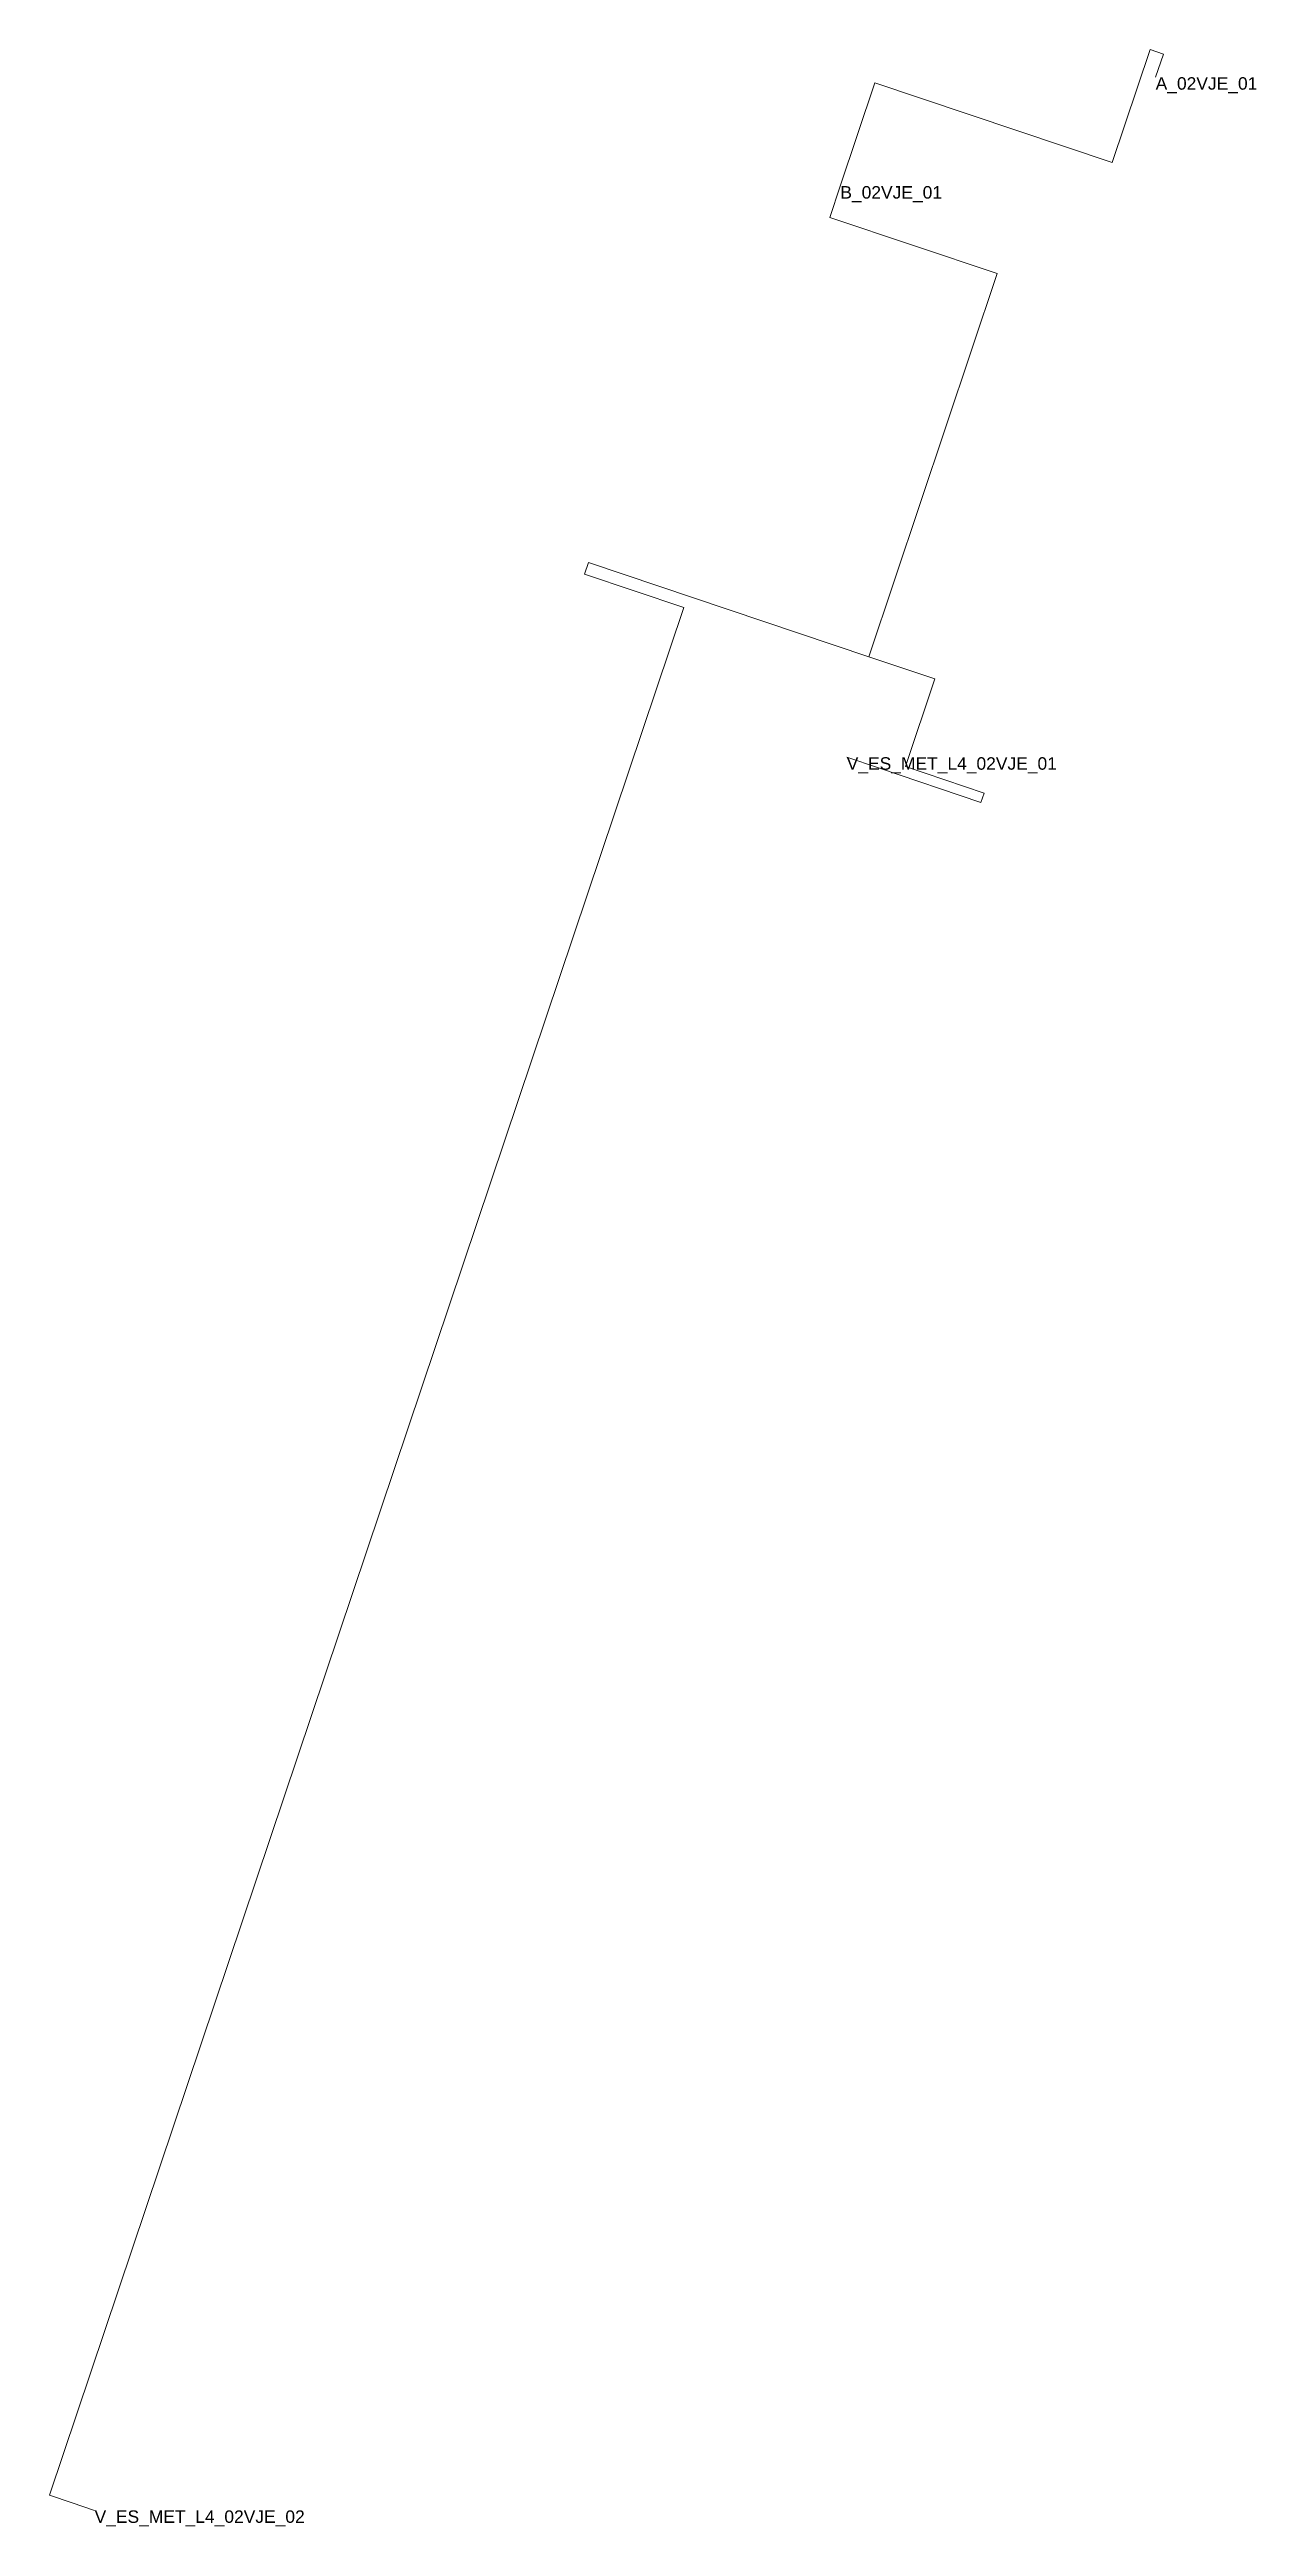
# Model space of a CAD drawing. Header units: metres. Extents: x 431362.6 to 431411, y 4588307.1 to 4588406.4.
import ezdxf
from ezdxf.enums import TextEntityAlignment as Align

# ---------------------------------------------------------------- set-up
doc = ezdxf.new("R2010")
doc.units = ezdxf.units.M
doc.header["$MEASUREMENT"] = 0
for name, color, linetype, lineweight, true_color in [('01_A_AccesTren_t', 40, 'Continuous', 0, 0xffd600), ('01_C_AccesExt_t', 251, 'Continuous', 0, 0x646464), ('01_I_Ascensor_l', 251, 'Continuous', 0, 0x646464), ('01_I_BarreraTarifaria_t', 251, 'Continuous', 0, 0x646464), ('01_I_Horitzontal_l', 251, 'Continuous', 0, 0x646464), ('01_I_RampaD_l', 251, 'Continuous', 0, 0x646464)]:
    doc.layers.add(name, color=color, linetype=linetype, lineweight=lineweight, true_color=true_color)
doc.styles.add('Style-Arial', font='arial.ttf')

msp = doc.modelspace()

# ---------------------------------------------------------------- linework, layer by layer
at = {"layer": '01_I_Ascensor_l'}
for p, q in [((431407.230788, 4588406.219782), (431406.69639, 4588406.399187, -10)), ((431384.175926, 4588385.83855, -10), (431384.020652, 4588385.376827, -20)), ((431400.03889, 4588376.60304, -10), (431399.913569, 4588376.229699, -20))]:
    msp.add_line(p, q, dxfattribs=at)
at = {"layer": '01_I_Horitzontal_l'}
for p, q in [((431406.918698, 4588405.290153), (431407.230788, 4588406.219782)), ((431395.4164, 4588382.065428, -10), (431384.175926, 4588385.83855, -10)), ((431399.913569, 4588376.229699, -20), (431395.806643, 4588377.610823, -20))]:
    msp.add_line(p, q, dxfattribs=at)
at = {"layer": '01_I_Horitzontal_l', "flags": 128}
for points, elevation in [([(431406.69639, 4588406.399187), (431405.176753, 4588401.872051), (431395.665498, 4588405.06472), (431394.276177, 4588400.925806)], -10), ([(431394.276177, 4588400.925806), (431393.856141, 4588399.674482), (431400.570708, 4588397.420585), (431395.4164, 4588382.065428)], -10), ([(431384.020652, 4588385.376827), (431388.004241, 4588384.03718), (431362.56858, 4588308.394805), (431363.472372, 4588308.090441)], -20), ([(431395.4164, 4588382.065428), (431398.063296, 4588381.176937), (431396.883501, 4588377.662218), (431400.03889, 4588376.60304)], -10)]:
    msp.add_lwpolyline(points, dxfattribs=dict(at, elevation=elevation))
at = {"layer": '01_I_RampaD_l'}
for p, q in [((431395.80664, 4588377.610824, -20), (431394.532656, 4588378.039254, -20)), ((431363.472372, 4588308.090441, -20), (431364.376163, 4588307.786078, -20))]:
    msp.add_line(p, q, dxfattribs=at)

# ---------------------------------------------------------------- texts
at = {"layer": '01_A_AccesTren_t', "style": 'Style-Arial'}
for s, p in [('V_ES_MET_L4_02VJE_01', (431394.532656, 4588378.039254, -20)), ('V_ES_MET_L4_02VJE_02', (431364.376163, 4588307.786078, -20))]:
    msp.add_text(s, height=0.5, dxfattribs=at).set_placement(p, align=Align.TOP_LEFT)
at = {"layer": '01_C_AccesExt_t', "style": 'Style-Arial'}
msp.add_text('A_02VJE_01', height=0.5, dxfattribs=at).set_placement((431406.918698, 4588405.290153), align=Align.TOP_LEFT)
at = {"layer": '01_I_BarreraTarifaria_t', "style": 'Style-Arial'}
msp.add_text('B_02VJE_01', height=0.5, dxfattribs=at).set_placement((431394.276177, 4588400.925806, -10), align=Align.TOP_LEFT)

doc.saveas('drawing.dxf')
